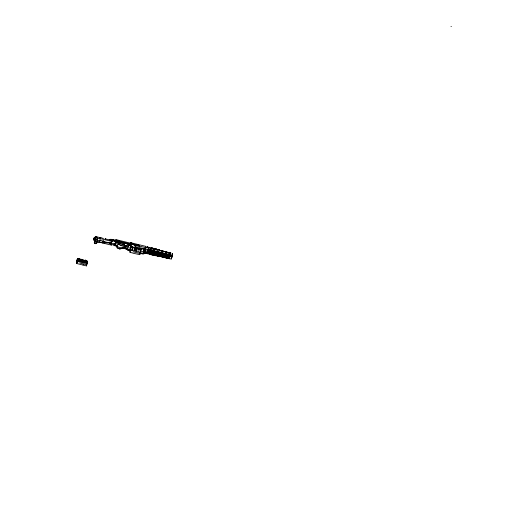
<?xml version="1.0" encoding="UTF-8"?>
<svg xmlns="http://www.w3.org/2000/svg" width="528" height="528" viewBox="0 0 528 528"><rect width="100%" height="100%" fill="white"/><g stroke="black" fill="none" stroke-linecap="round" stroke-linejoin="round"><path stroke-width="0.79" d="M94.664 241.362L95.278 238.247L95.759 238.069M171.857 255.724L170.933 259.01M172.392 253.394L172.319 253.882M125.077 245.692C122.991 244.306 123.757 244.002 124.324 245.652C125.242 247.619 120.45 249.077 124.555 247.771L127.644 248.926L124.562 247.691L123.156 247.87M77.134 262.132L76.864 260.905L77.464 258.601L79.042 258.654L78.712 261.703L87.034 263.644C88.955 261.914 85.279 258.337 85.602 261.908M140.197 252.199L141.009 248.761L144.144 249.328L143.339 253.427L143.735 253.321C144.071 254.357 145.405 248.338 144.527 250.615M77.015 261.908L77.266 260.139L85.114 261.756L87.344 262.667L86.467 265.907L76.626 263.505L77.464 258.601M79.504 259.129L79.662 258.555L79.543 259.195L78.956 259.103L80.975 259.631L80.797 261.578L81.18 261.677L81.305 261.023L80.817 261.347L78.797 260.812M81.259 260.845L81.464 259.228L80.982 259.598M83.576 261.413C84.242 258.727 82.672 259.974 83.114 262.145L83.497 262.238L83.615 261.591L83.134 261.914L82.078 261.215L81.952 261.862L82.342 261.961C83.134 260.231 82.045 258.119 82.031 261.037M83.681 260.258L85.721 260.707L85.067 260.614M87.021 263.967L87.113 262.746L85.622 262.165L85.529 262.66L83.642 262.277M85.609 262.357L85.793 260.304M86.473 264.172L86.361 265.406L86.572 264.554M86.467 265.907L86.546 265.056M86.843 263.089L87.014 261.235L86.863 261.868M93.581 239.375L94.36 237.362M94.129 238.214L94.235 240.742L98.347 241.877L111.679 243.382L111.19 243.111L111.586 241.778L112.22 241.388M100.921 237.864L95.753 236.544L94.314 242.794L94.763 243.428M111.322 244.979L111.243 244.959A3.61 0.7 14.1 0 1 109.23 244.603L99.389 242.194L96.749 242.081L96.631 243.362L95.918 243.712M102.412 242.603A0.799 0.449 -83.7 0 0 103.099 242.814A0.799 0.449 -83.7 0 0 103.125 241.56A0.799 0.449 -83.7 0 0 102.425 241.996C102.287 240.709 104.485 240.075 103.778 242.114M102.604 241.474A0.746 0.733 5.2 0 1 103.983 242.009L103.402 241.263L102.736 241.547M109.613 239.989C110.312 238.009 114.477 240.682 115.711 240.478M113.428 245.164L113.467 244.708M114.325 241.573C114.266 240.002 116.807 242.095 115.922 239.606L130.396 243.144M115.995 245.989L114.53 245.626L114.596 244.906M115.064 245.388L116.021 241.547L124.489 243.811L124.179 245.071M115.005 244.319L115.157 243.342M114.88 244.926L115.183 244.378M115.546 243.434L115.533 243.553A2.996 0.581 14.1 0 1 117.559 244.2M115.771 245.447C116.82 246.787 121.249 248.51 121.757 247.282A3.379 0.653 14.1 0 1 121.988 247.124L122.965 247.031A1.993 0.389 14.1 0 1 123.11 246.847L124.034 246.787A2.627 0.508 14.1 0 1 124.219 246.589L130.495 248.252M117.652 246.47L117.718 246.899L117.322 245.777M119.585 240.504L119.275 242.438M120.595 242.075L119.863 242.075L121.79 242.755L122.463 242.517M124.331 244.985L123.605 244.636M125.941 245.903C132.046 245.982 125.195 246.741 124.337 244.906M123.38 248.259L127.136 249.216L122.648 247.982M130.568 250.424L127.426 249.777L127.512 248.886M127.558 249.869L127.677 249.229L127.558 249.869L128.528 249.909M128.245 246.094L128.429 243.995M128.126 249.975L128.515 249.638M128.198 249.968L130.093 250.543M128.35 246.094L128.601 244.299L123.011 242.893M130.013 245.249L128.786 244.952L128.905 244.312L131.069 245.157L128.905 244.312M139.999 253.334L142.956 254.054L144.283 248.761L135.406 246.589L133.795 247.48L129.34 245.428L131.531 244.801L129.4 244.768L129.446 244.266L128.271 244.174M130.416 244.424L130.627 243.408L135.788 244.774L130.858 243.533L131.848 243.071L131.036 243.613M130.508 244.048L130.706 242.682L145.761 246.358L145.847 248.272L145.075 248.087L143.735 253.321M140.441 252.067L139.788 254.648L132.792 253.156L131.908 252.542L131.439 252.826L129.947 252.239L130.211 249.335M129.947 252.239L130.779 247.064M133.003 247.322L130.832 246.84L135.148 247.632L135.406 246.589M138.857 251.401L139.135 248.886L140.626 249.473L140.362 252.384L132.04 250.444L132.383 247.196M132.04 250.444L132.376 247.236M134.429 247.619L134.119 250.318L134.508 250.417L134.812 247.711M135.584 247.896L135.28 250.602L135.663 250.701L135.973 247.995M136.745 248.18L136.435 250.886L136.825 250.978L137.128 248.279M134.627 247.46L138.62 248.477L133.822 247.309M139.788 254.648L139.993 252.463M140.613 251.447L140.963 250.008M140.857 249.355L138.626 248.437M143.999 252.285L144.659 249.955M144.289 249.566L144.685 249.539M144.778 252.14L145.292 250.114L145.068 251.203L145.035 250.477M144.764 250.325L144.606 251.407L145.094 251.922M145.18 251.592L145.24 250.925M149.787 253.235L147.167 252.655L167.99 257.961L168.907 254.159L168.406 254.12M148.064 249.064L148.342 249.711L150.559 250.252C150.407 249.434 151.523 249.704 151.041 250.371L153.938 251.077C153.787 250.259 154.895 250.529 154.42 251.196L157.318 251.902C157.093 250.873 159.284 251.407 158.664 252.232L161.561 252.938C161.403 252.12 162.518 252.391 162.043 253.057L164.934 253.763C164.782 252.945 165.898 253.216 165.422 253.882L168.313 254.588L168.425 254.041M168.267 256.905L168.142 257.453L147.305 252.285L147.437 251.79L168.28 256.885L168.887 254.371L148.045 249.275L147.47 251.638C149.794 250.681 150.658 253.48 150.335 253.202L153.226 253.915L153.133 254.291M151.041 250.371L151.153 249.817M153.628 254.239L156.539 254.885M153.938 251.077L154.051 250.523M157.872 255.275L160.789 255.928M161.271 256.04L160.769 255.981M162.043 253.057L162.155 252.509M164.149 256.806L161.33 255.895M164.644 256.865L167.6 257.426L167.508 257.803L167.614 257.308M167.99 257.961L168.095 257.426M172.399 255.961L172.418 255.011M140.059 252.542L140.204 252.866L140.395 252.245M110.933 244.299C110.484 245.197 112.807 245.17 111.639 244.695M169.778 252.886L168.373 258.535M169.871 252.932L168.472 258.562M114.602 245.487L115.639 241.441M85.16 260.396L85.734 260.535M97.225 240.973L96.631 243.362L94.697 242.966L94.314 242.794L94.717 241.639L93.951 240.128A1.769 1.472 86.8 0 1 94.228 239.019L95.278 238.247M144.533 252.358L144.659 251.995M144.599 253.031L145.022 251.955M159.067 249.929C158.129 249.394 160.67 250.226 159.185 249.968C158.354 250.503 142.309 246.767 151.358 247.876M169.178 258.423L169.752 256.793M171.204 258.918L172.583 253.44L172.412 253.915M104.128 242.543C104.61 244.081 105.211 241.019 104.207 242.095M109.685 243.157C110.042 244.622 110.88 241.923 109.831 242.59M146.942 253.15L146.896 253.546L149.609 254.206M141.227 248.767L141.095 249.394M144.989 252.285L144.877 252.668L146.018 247.355M148.328 247.837L148.124 248.82M169.712 253.249L169.871 252.78M170.531 253.447L170.57 253.004M109.798 239.824L109.87 239.422L109.685 239.969M141.207 248.899L141.049 249.599M145.055 250.358L145.147 249.876L144.943 250.859M144.89 252.529L144.969 252.186M145.444 250.45L145.523 250.107M170.485 253.44L170.359 254.252M172.148 254.687L172.267 253.876M144.566 250.246L144.718 249.506L145.49 249.691M100.445 237.877L99.541 241.6M85.14 260.568L85.259 259.921L85.074 260.535M145.391 250.681L145.537 249.995L145.365 250.549M170.379 253.942L170.029 255.677M171.871 257.07L172.115 256.318M140.996 249.83L141.082 249.487M143.834 253.084L143.939 252.622L144.718 252.734L144.124 253.414M148.454 249.157L148.355 249.592M150.671 249.698L150.572 250.133M154.532 250.642L154.433 251.077M158.776 251.684L158.677 252.113M161.667 252.391L161.568 252.82M165.046 253.216L164.947 253.645M165.528 253.334L165.429 253.763M172.102 254.674L171.989 255.367M151.582 254.687L151.622 254.879M152.658 254.826L152.876 255.189M155.344 255.605L155.384 255.803M81.358 259.73L82.137 259.882M83.292 260.198L82.52 260.007M115.705 241.633L115.507 242.484M140.943 250.074L141.029 249.737M144.619 250.127L144.52 250.556M144.989 252.067L145.154 251.387L145.061 251.744M145.332 250.952L145.424 250.576M151.067 248.167L151.107 247.929M152.401 248.365L152.374 248.101M153.655 248.668L153.668 248.536M155.087 248.939L154.796 249.249L154.882 248.714M156.163 249.203L156.05 249.553L156.136 249.025M170.155 254.918L170.24 254.569M172.022 255.004L171.811 256.113M145.259 251.249L145.352 250.892M170.069 255.288L169.706 256.78M115.863 242.227L115.988 241.699L118.219 242.24M86.843 262.746L87.173 261.287L86.493 260.792M115.784 242.557L115.592 243.335M144.883 251.143L144.712 251.83M144.995 251.506L145.035 251.038M169.798 256.417L169.891 256.04M171.58 256.852L171.673 256.476M171.871 257.261L172.082 256.456M77.029 261.756L77.24 260.905M76.626 263.505L77.227 261.056M76.903 263.096L77.332 261.393M79.042 258.654L81.16 259.42M78.791 260.852L78.87 260.515L77.319 260.192L85.107 261.796M78.712 261.703L77.194 261.235L77.141 259.809M97.185 241.144L97.647 238.491L97.218 237.745M109.672 239.791L109.732 239.375M115.348 240.491L111.5 239.448M115.15 244.774L115.434 243.632M115.724 242.484L116.008 241.342M119.414 242.055L120.681 242.108M122.239 242.801L121.513 242.656L122.265 242.53M120.839 242.26L121.691 242.801L119.783 242.062M123.724 244.457L124.311 245.659M127.426 249.777L127.816 248.186M128.786 244.952L128.885 244.576M130.706 242.682L130.588 243.19M130.693 244.952L128.812 244.688M129.485 249.942L129.769 249.995M130.277 248.675L130.561 247.54M130.159 249.579L130.832 246.84M130.416 249.784L130.627 248.932M134.963 244.53L137.247 244.873L137.069 245.329L136.257 245.098M137.247 244.873L135.551 244.952L130.607 243.652M135.854 245.032C136.085 243.335 141.082 246.833 138.587 245.698L137.372 245.401L137.445 244.952L135.346 244.873M136.646 244.636L134.581 244.82L137.042 244.794M138.046 245.183L136.158 245.104L137.848 245.111L138.587 245.698M136.026 251.057L136.125 250.642M138.244 245.263L137.676 245.474C139.405 245.17 136.356 245.566 137.419 245.21M138.844 245.5L138.283 245.626L138.633 245.507M139.135 248.853L139.055 249.19L137.036 248.655M140.342 250.609L140.626 249.434L133.762 247.454M140.534 250.655L141.009 248.761M143.741 254.087L144.19 252.292M144.619 250.589L145.068 248.794M146.388 253.387L145.728 253.163M147.418 247.361L147.794 247.328M147.563 247.394L148.025 247.276L147.055 246.728L147.992 246.952L147.048 246.965M147.814 253.73L147.246 253.565L147.754 253.625M149.299 247.441L148.81 247.322L149.378 247.493M149.497 254.364L149.576 254.12M150.982 250.813C150.447 252.443 150.883 249.724 152.018 251.104L168.709 255.182L147.873 250.015L150.863 250.82M150.586 252.397L150.289 253.09M150.137 254.397L149.695 254.173M151.655 248.332L151.76 247.837M151.49 254.562L150.335 254.298M151.886 248.101L153.041 248.365M150.361 254.575L150.328 254.377M151.991 248.008L151.873 248.556L151.793 248.028M150.751 254.668L150.863 254.509M152.5 248.285L152.618 248.233M151.001 254.615L150.764 254.522M151.503 252.622L151.45 253.374L151.503 252.622L159.271 254.522L158.974 255.215L159.271 254.522M159.667 252.938L159.496 253.618L151.734 251.724L151.906 251.038M152.5 248.543L152.625 248.048M151.734 251.724L152.018 251.104M152.889 248.635L153.014 248.14M153.14 248.411L154.282 248.721M153.245 248.318L153.127 248.536M153.582 248.589L153.628 248.411M152.005 254.978L152.117 254.819M153.879 248.351L153.754 248.853L154.268 248.444M152.645 255.011L152.018 254.826M152.843 254.912L153.384 254.872L153.259 255.281M154.381 248.761L155.555 248.945M154.499 248.622L154.381 249.17L154.301 248.642M155.008 249.157L155.133 248.662M155.753 248.926L155.74 249.176M154.13 255.493L154.09 255.301M154.513 255.592L154.724 255.354M156.262 249.467L156.387 248.965M155.153 255.625L154.084 255.262M156.763 249.196L156.994 249.487L155.635 249.071M156.994 249.368L156.889 249.46M156.031 255.618L156.638 255.889M157.615 249.612L158.123 249.599L157.535 249.566M168.472 258.43L169.62 258.793L158.222 255.908L168.373 258.41M170.221 252.866L171.019 253.143L159.727 250.252M159.496 253.618L159.542 252.945M160.189 254.747C159.364 256.027 162.261 253.889 163.706 255.605L163.409 256.298L163.706 255.605M164.102 254.021L163.931 254.701L160.413 253.843L160.585 253.163M160.413 253.843L160.697 253.229M163.931 254.701L163.977 254.027M164.624 255.829C163.779 257.09 166.868 255.031 168.313 256.733M164.848 254.932L168.564 255.75L164.848 254.932L165.02 254.245M164.993 254.879L165.139 254.311M168.808 258.496L147.015 253.156M170.168 252.985L159.674 250.298M172.438 255.295L172.511 254.635M172.379 255.842L172.478 255.466M115.48 243.771L115.104 245.243M77.266 260.139L77.715 259.921L77.332 259.723M145.226 251.084L145.319 250.714M140.54 251.717L140.62 251.387M171.395 257.565L171.488 257.215M140.474 251.968L140.56 251.632M169.613 257.129L169.25 258.443M145.009 250.325L145.108 250.754M145.299 250.8L145.391 250.424M145.022 252.219L145.114 251.836M140.415 252.199L140.501 251.856M144.982 250.457L145.075 250.094M144.949 252.417L145.048 252.087M147.167 252.655L147.061 253.018M114.53 245.626L116.081 245.685M123.539 244.735L124.489 243.811M169.613 253.229L169.778 252.754M171.138 258.7L170.98 259.175M120.325 245.197L117.81 243.863L120.391 243.289L117.803 243.949L121.308 245.223A3.379 0.653 14.1 0 1 121.532 245.065L122.569 245.038L121.559 244.972A3.379 0.653 14.1 0 0 121.334 245.131L120.879 245.329M120.377 249.011L119.678 248.965M115.711 240.992L109.725 239.488M144.401 252.179L144.606 251.407L144.164 251.975L140.686 251.163M144.606 252.193L144.494 252.575L144.923 251.79M99.257 242.609L99.389 242.194M115.665 240.431L115.922 239.606M115.823 240.728L115.969 240.247M130.627 243.408L131.274 242.913L130.819 243.481M164.056 251.678L160.598 250.714M94.354 237.666L95.753 236.544M123.862 247.454L122.76 248.16M154.836 248.893L154.849 248.86M156.09 249.203L156.367 249.11M103.739 241.652L108.959 242.629M95.7 237.112L97.013 237.178M95.99 237.191L96.683 237.125M95.918 237.494L96.327 237.402M115.13 243.672L111.322 243.17M96.136 238.788L95.594 239.375L94.697 242.966L94.948 243.514M116.853 247.698L119.533 248.926M100.703 237.871L101.171 237.501M143.345 253.308L140.204 252.78M95.944 238.702L95.218 239.204L97.535 239.771L97.099 238.986M95.72 243.705L96.241 243.349L97.139 239.752L96.908 238.973M136.448 244.556L134.627 244.629L135.241 245.078L130.548 243.936M102.716 241.705L103.171 242.253L102.557 242.636M82.969 264.957L83.437 264.673M109.679 239.765L112.253 239.93M96.03 242.471L96.749 242.081M127.136 249.216L127.486 249.117M77.504 258.74L79.702 259.136M137.399 245.137L137.848 245.111M135.597 244.768L134.825 244.504M135.551 244.952L135.901 244.84M136.462 245.177L137.115 245.137M137.372 245.401L137.722 245.282M137.98 245.546L138.329 245.434M123.658 244.708L123.308 244.801M122.734 248.398L122.219 248.371M151.246 250.338L153.648 250.906M164.729 253.658L162.386 253.097M154.559 255.308L154.506 255.4M120.608 248.754L121.592 248.51A1.993 0.389 14.1 0 1 121.664 248.417M159.595 250.424L158.954 250.338M100.841 237.785L99.957 237.824M120.754 248.728L121.565 248.602A1.993 0.389 14.1 0 1 121.737 248.477L122.654 248.424M115.738 241.606L119.018 242.491M138.937 245.579L139.24 245.857M158.176 249.698L157.621 249.572M450.985 26.4L451.374 26.446M111.481 239.54L112.926 239.798M123.143 244.682L122.681 244.695A1.993 0.389 14.1 0 0 122.516 244.82L122.476 244.972A1.993 0.389 14.1 0 1 122.661 244.794L123.334 244.702M160.538 250.701L163.779 251.321M147.022 247.064L147.51 247.15M111.804 239.785L114.629 240.544M121.645 242.735L120.008 242.128M130.786 247.031L132.99 247.262M130.515 249.975L132.112 250.147M146.236 253.282L145.794 253.183M76.969 260.865L77.431 260.971M157.502 255.869C158.954 256.667 156.618 256.549 157.535 255.875M112.405 239.752L112.464 239.864M117.308 242.088L118.114 242.213M148.612 249.678L150.229 250.127M161.264 252.826L159.746 252.457M119.13 242.431L119.447 242.57A3.326 0.647 14.1 0 1 120.391 243.21L120.853 243.289M163.72 251.48L164.056 251.665M116.14 245.817L116.767 245.936M150.566 248.259L157.575 250.133L157.318 249.909M151.246 247.975L151.787 248.061M151.899 248.365L152.321 248.47M153.153 248.675L153.575 248.774M154.407 248.978L154.829 249.084M155.661 249.289L156.083 249.388M156.915 249.592L157.463 249.724M135.973 244.576L136.448 244.695M116.866 240.253L119.493 240.893M119.519 241.23L115.856 240.332L115.751 240.788L119.42 241.685M139.194 246.048L145.985 247.705L145.688 247.177M119.513 241.355L131.525 244.292M132.825 244.609L135.142 245.177M137.135 245.665L139.537 246.253M119.414 241.738L131.003 244.649M122.153 242.537L128.416 244.108M101.99 238.069L103.521 238.438M105.046 238.814L109.633 239.936M110.425 240.128L114.385 241.098M165.766 253.869L167.237 254.285M128.568 245.243L129.34 245.428M145.636 249.401L147.569 249.876L146.764 253.09L144.83 252.615M150.077 250.972L147.761 250.411L168.597 255.578L167.059 255.123M156.255 252.483L159.344 253.235M150.718 251.387L147.701 250.734L150.81 251.5M151.879 251.671L159.403 253.513M160.558 253.796L163.838 254.595M132.304 247.5L134.33 248.035M134.719 248.087L135.485 248.318M135.874 248.371L136.646 248.596M134.317 248.186L134.699 248.279M135.472 248.47L135.861 248.563M136.633 248.754L137.016 248.846M125.327 246.028L126.641 246.345M144.844 250.952L147.583 251.189L172.313 256.951L172.049 256.588M95.02 239.263L94.406 239.362L94.255 239.976M103.983 242.009L103.831 241.666M149.767 253.295L150.256 253.414M167.521 257.631L168.003 257.75M112.405 244.655L113.903 245.018M117.315 245.83L116.45 245.619L117.203 246.332M156.097 255.664L156.578 255.783M151.661 254.628L152.084 254.734M155.423 255.552L156.017 255.638M122.991 247.83L126.192 248.609M127.651 249.493L128.872 249.79M127.578 249.612L128.119 249.737M133.129 251.816L140.078 253.513M83.86 260.462L85.437 260.852M80.916 260.971L81.979 261.631M82.071 261.254L82.454 261.347M83.226 261.538L83.615 261.631M83.523 261.967L85.549 262.502M80.804 261.505L81.193 261.598M81.959 261.789L82.348 261.881M83.12 262.066L83.503 262.165M79.807 263.076L86.75 264.772M113.428 240.497L113.672 240.511M129.4 244.768L130.951 245.269M118.457 242.207L119.42 242.662A3.326 0.647 14.1 0 1 120.377 243.335L120.397 243.243M119.559 248.833L116.893 247.619M147.609 247.071L147.992 247.236M117.394 246.398L116.45 245.876M136.396 244.543L139.135 245.797L136.382 244.715M136.402 244.886L138.62 245.751M85.622 262.205L87.113 262.786M171.785 256.331L172.181 256.331M129.505 250.048L130.013 250.444M102.802 241.547C101.983 239.956 98.815 240.61 97.198 240.286L97.647 238.491L100.287 238.603L110.128 241.006A3.61 0.7 14.1 0 0 112.141 241.382L112.959 241.362L112.537 241.105A4.363 0.845 14.1 0 0 111.236 240.669M94.255 239.474L94.076 238.775A1.769 1.412 -60.7 0 1 94.261 237.838M105.607 238.583L105.613 239.072M96.043 236.623A2.092 0.469 -73.3 0 1 96.089 236.762M111.137 242.51A0.746 0.422 -83.7 0 1 111.672 242.761A0.746 0.422 -83.7 0 1 111.507 243.751A0.746 0.422 -83.7 0 1 110.939 243.672M109.699 242.629A0.746 0.422 -83.7 0 1 110.372 242.524A0.746 0.422 -83.7 0 1 110.174 243.685A0.746 0.422 -83.7 0 1 109.6 243.19M104.056 242.18A0.799 0.449 -83.7 0 1 104.788 241.778A0.799 0.449 -83.7 0 1 104.663 243.078A0.799 0.449 -83.7 0 1 104.016 242.59M169.171 252.925L165.422 251.975L169.165 252.912M112.748 240.049L113.223 240.174L112.814 240.042M113.296 240.002L113.771 240.134L113.296 240.002M113.81 240.306L114.286 240.438L113.876 240.299M114.358 240.26L114.827 240.392L114.385 240.26M114.873 240.57L115.342 240.695L114.873 240.57M145.398 253.348L146.342 253.605L145.398 253.348"/></g></svg>
